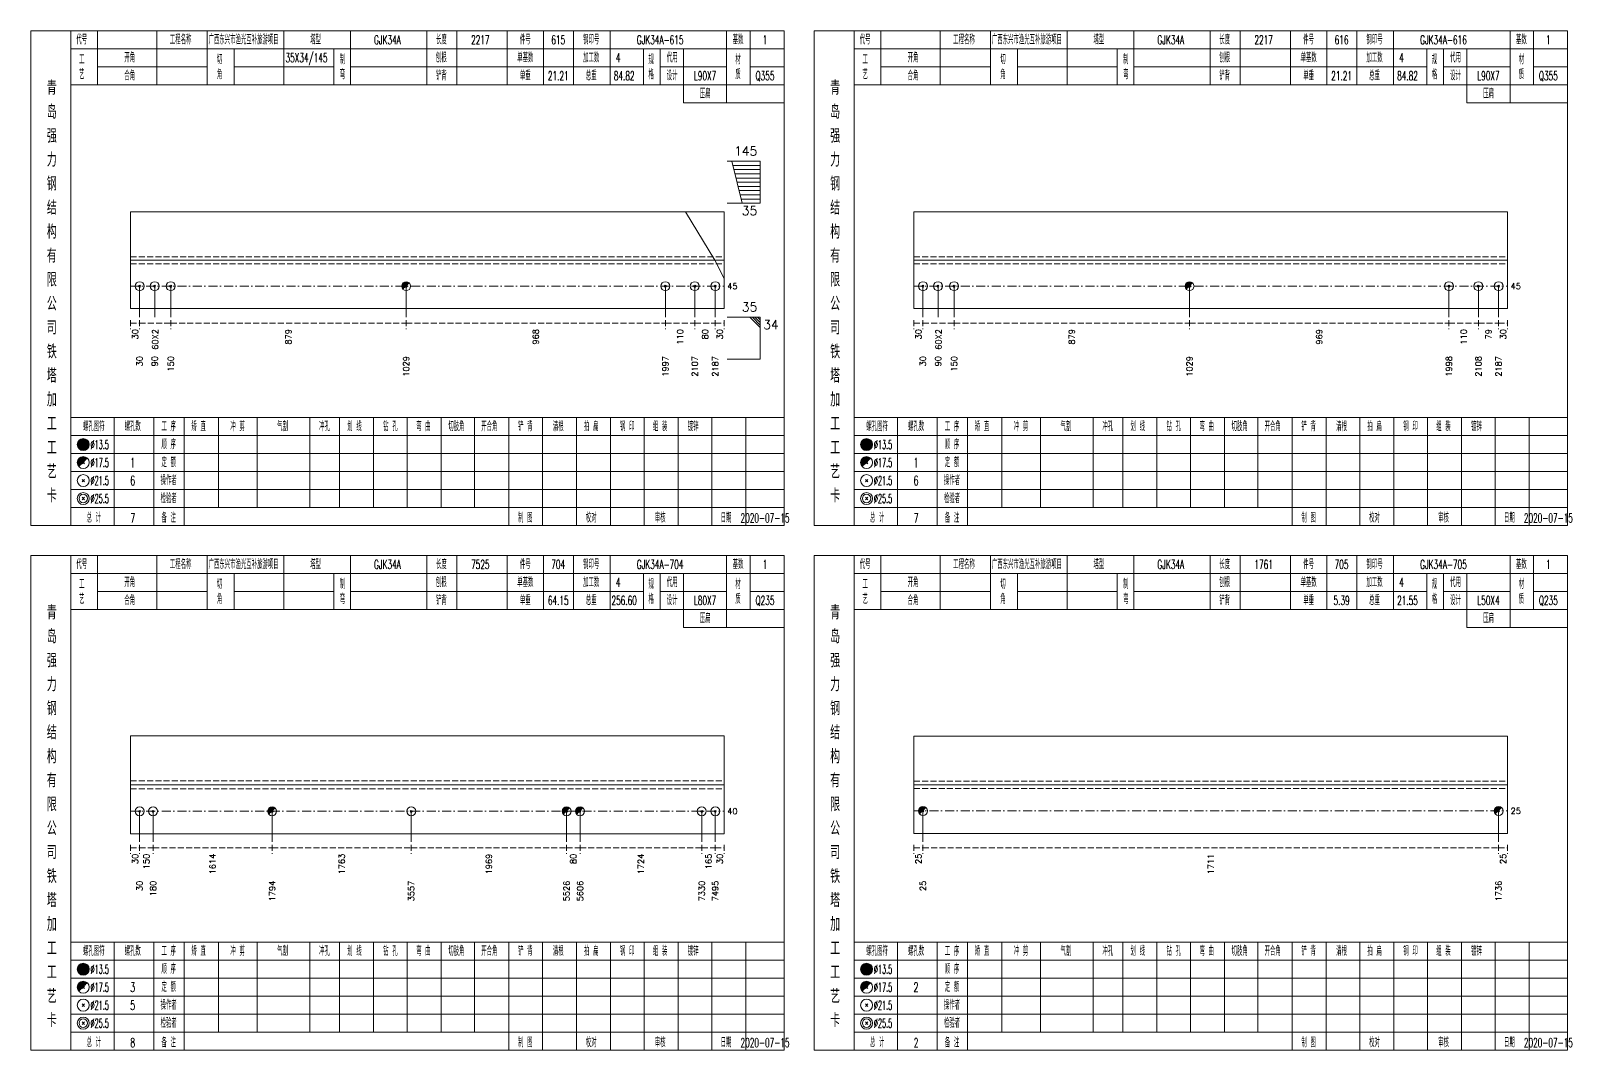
# Model space of a CAD drawing. Extents: x 0 to 2606, y -377 to 6479.
# Drawn here: x 1307 to 1821, y 3500 to 3840 of the extents above; entities that cross this region are included whole.
import ezdxf
from ezdxf.enums import TextEntityAlignment as Align

# ---------------------------------------------------------------- set-up
doc = ezdxf.new("R2010")
doc.units = 0
doc.header["$MEASUREMENT"] = 0
doc.linetypes.add('一点画线', pattern=[5.2, 3, -1, 0.2, -1])
doc.linetypes.add('虚线', pattern=[2.75, 2, -0.75])
doc.layers.get('0').update_dxf_attribs({"linetype": 'CONTINUOUS', "lineweight": 25})
doc.layers.add('1', color=7, linetype='CONTINUOUS', lineweight=25)
doc.layers.add('4', color=7, linetype='CONTINUOUS', lineweight=25)
doc.styles.get("Standard").update_dxf_attribs({"font": 'simplex.shx', "width": 0.7, "height": 3, "bigfont": 'gbhzfs.shx'})

msp = doc.modelspace()

# ---------------------------------------------------------------- linework, layer by layer
at = {"color": 7, "linetype": 'Continuous', "lineweight": 13}
for p, q in [((1550.4, 3796.5), (1539.4, 3796.5)), ((1544.4, 3782.5), (1540.9, 3796.5)), ((1550.4, 3782.5), (1550.4, 3796.5)), ((1550.4, 3795.1), (1541.25, 3795.1)), ((1550.4, 3793.7), (1541.6, 3793.7)), ((1550.4, 3792.3), (1541.95, 3792.3)), ((1550.4, 3790.9), (1542.3, 3790.9)), ((1550.4, 3789.5), (1542.65, 3789.5)), ((1550.4, 3788.1), (1543, 3788.1)), ((1550.4, 3786.7), (1543.35, 3786.7)), ((1550.4, 3782.5), (1539.4, 3782.5)), ((1550.4, 3785.3), (1543.7, 3785.3)), ((1550.4, 3783.9), (1544.05, 3783.9)), ((1535.27, 3763.5), (1525.44, 3779.67)), ((1538.4, 3757.39), (1535.27, 3763.5)), ((1343.3, 3754.83), (1343.3, 3744.5)), ((1348.34, 3754.83), (1348.34, 3744.5)), ((1353.7, 3754.83), (1353.7, 3744.5)), ((1432.25, 3754.83), (1432.25, 3744.5)), ((1518.74, 3754.83), (1518.74, 3744.5)), ((1528.57, 3754.83), (1528.57, 3744.5)), ((1535.4, 3754.83), (1535.4, 3744.5)), ((1604.7, 3754.83), (1604.7, 3744.5)), ((1609.74, 3754.83), (1609.74, 3744.5)), ((1615.1, 3754.83), (1615.1, 3744.5)), ((1693.65, 3754.83), (1693.65, 3744.5)), ((1780.23, 3754.83), (1780.23, 3744.5)), ((1790.06, 3754.83), (1790.06, 3744.5)), ((1796.8, 3754.83), (1796.8, 3744.5)), ((1550.4, 3744.5), (1539.4, 3744.5)), ((1546.9, 3744.5), (1550.4, 3741)), ((1547.78, 3744.5), (1550.4, 3741.88)), ((1548.65, 3744.5), (1550.4, 3742.75)), ((1549.53, 3744.5), (1550.4, 3743.62)), ((1550.4, 3744.5), (1550.4, 3730.5)), ((1550.4, 3730.5), (1539.4, 3730.5)), ((1343.3, 3579.69), (1343.3, 3569.5)), ((1347.8, 3579.69), (1347.8, 3569.5)), ((1387.53, 3579.69), (1387.53, 3569.5)), ((1433.94, 3579.69), (1433.94, 3569.5)), ((1485.78, 3579.69), (1485.78, 3569.5)), ((1490.28, 3579.69), (1490.28, 3569.5)), ((1530.9, 3579.69), (1530.9, 3569.5)), ((1535.4, 3579.69), (1535.4, 3569.5)), ((1604.7, 3579.8), (1604.7, 3569.5)), ((1796.8, 3579.8), (1796.8, 3569.5))]:
    msp.add_line(p, q, dxfattribs=at)
at = {"color": 7, "linetype": 'Continuous', "lineweight": 18}
for p, q in [((1340.3, 3779.67), (1340.3, 3747.33)), ((1340.3, 3779.67), (1538.4, 3779.67)), ((1538.4, 3779.67), (1538.4, 3747.33)), ((1601.7, 3779.67), (1601.7, 3747.33)), ((1601.7, 3779.67), (1799.8, 3779.67)), ((1799.8, 3779.67), (1799.8, 3747.33)), ((1340.3, 3763.5), (1538.4, 3763.5)), ((1601.7, 3763.5), (1799.8, 3763.5)), ((1340.3, 3604.81), (1340.3, 3572.19)), ((1340.3, 3604.81), (1538.4, 3604.81)), ((1538.4, 3604.81), (1538.4, 3572.19)), ((1601.7, 3604.7), (1601.7, 3572.3)), ((1601.7, 3604.7), (1799.8, 3604.7)), ((1799.8, 3604.7), (1799.8, 3572.3)), ((1340.3, 3588.5), (1538.4, 3588.5)), ((1601.7, 3588.5), (1799.8, 3588.5))]:
    msp.add_line(p, q, dxfattribs=at)
at = {"color": 1, "linetype": '虚线', "lineweight": 18}
for p, q in [((1340.3, 3764.67), (1538.4, 3764.67)), ((1340.3, 3762.33), (1538.4, 3762.33)), ((1601.7, 3764.67), (1799.8, 3764.67)), ((1601.7, 3762.33), (1799.8, 3762.33)), ((1340.3, 3589.81), (1538.4, 3589.81)), ((1340.3, 3587.19), (1538.4, 3587.19)), ((1601.7, 3589.7), (1799.8, 3589.7)), ((1601.7, 3587.3), (1799.8, 3587.3))]:
    msp.add_line(p, q, dxfattribs=at)
at = {"color": 3, "linetype": '一点画线', "lineweight": 13}
for p, q in [((1340.3, 3754.83), (1538.4, 3754.83)), ((1601.7, 3754.83), (1799.8, 3754.83)), ((1340.3, 3579.69), (1538.4, 3579.69)), ((1601.7, 3579.8), (1799.8, 3579.8))]:
    msp.add_line(p, q, dxfattribs=at)
at = {"color": 8, "linetype": '虚线', "lineweight": 9}
for p, q in [((1340.3, 3743.5), (1340.3, 3740.5)), ((1340.3, 3742.5), (1343.3, 3742.5)), ((1343.3, 3743.5), (1343.3, 3740.5)), ((1343.3, 3743.5), (1343.3, 3740.5)), ((1343.3, 3742.5), (1353.7, 3742.5)), ((1353.7, 3743.5), (1353.7, 3740.5)), ((1353.7, 3743.5), (1353.7, 3740.5)), ((1353.7, 3742.5), (1432.25, 3742.5)), ((1432.25, 3743.5), (1432.25, 3740.5)), ((1432.25, 3743.5), (1432.25, 3740.5)), ((1432.25, 3742.5), (1518.74, 3742.5)), ((1518.74, 3743.5), (1518.74, 3740.5)), ((1518.74, 3743.5), (1518.74, 3740.5)), ((1518.74, 3742.5), (1528.57, 3742.5)), ((1528.57, 3743.5), (1528.57, 3740.5)), ((1528.57, 3743.5), (1528.57, 3740.5)), ((1528.57, 3742.5), (1535.4, 3742.5)), ((1535.4, 3743.5), (1535.4, 3740.5)), ((1535.4, 3743.5), (1535.4, 3740.5)), ((1535.4, 3742.5), (1538.4, 3742.5)), ((1538.4, 3743.5), (1538.4, 3740.5)), ((1601.7, 3743.5), (1601.7, 3740.5)), ((1601.7, 3742.5), (1604.7, 3742.5)), ((1604.7, 3743.5), (1604.7, 3740.5)), ((1604.7, 3743.5), (1604.7, 3740.5)), ((1604.7, 3742.5), (1615.1, 3742.5)), ((1615.1, 3743.5), (1615.1, 3740.5)), ((1615.1, 3743.5), (1615.1, 3740.5)), ((1615.1, 3742.5), (1693.65, 3742.5)), ((1693.65, 3743.5), (1693.65, 3740.5)), ((1693.65, 3743.5), (1693.65, 3740.5)), ((1693.65, 3742.5), (1780.23, 3742.5)), ((1780.23, 3743.5), (1780.23, 3740.5)), ((1780.23, 3743.5), (1780.23, 3740.5)), ((1780.23, 3742.5), (1790.06, 3742.5)), ((1790.06, 3743.5), (1790.06, 3740.5)), ((1790.06, 3743.5), (1790.06, 3740.5)), ((1790.06, 3742.5), (1796.8, 3742.5)), ((1796.8, 3743.5), (1796.8, 3740.5)), ((1796.8, 3743.5), (1796.8, 3740.5)), ((1796.8, 3742.5), (1799.8, 3742.5)), ((1799.8, 3743.5), (1799.8, 3740.5)), ((1340.3, 3568.5), (1340.3, 3565.5)), ((1340.3, 3567.5), (1343.3, 3567.5)), ((1343.3, 3568.5), (1343.3, 3565.5)), ((1343.3, 3568.5), (1343.3, 3565.5)), ((1343.3, 3567.5), (1347.8, 3567.5)), ((1347.8, 3568.5), (1347.8, 3565.5)), ((1347.8, 3568.5), (1347.8, 3565.5)), ((1347.8, 3567.5), (1387.53, 3567.5)), ((1387.53, 3568.5), (1387.53, 3565.5)), ((1387.53, 3568.5), (1387.53, 3565.5)), ((1387.53, 3567.5), (1433.94, 3567.5)), ((1433.94, 3568.5), (1433.94, 3565.5)), ((1433.94, 3568.5), (1433.94, 3565.5)), ((1433.94, 3567.5), (1485.78, 3567.5)), ((1485.78, 3568.5), (1485.78, 3565.5)), ((1485.78, 3568.5), (1485.78, 3565.5)), ((1485.78, 3567.5), (1490.28, 3567.5)), ((1490.28, 3568.5), (1490.28, 3565.5)), ((1490.28, 3568.5), (1490.28, 3565.5)), ((1490.28, 3567.5), (1530.9, 3567.5)), ((1530.9, 3568.5), (1530.9, 3565.5)), ((1530.9, 3568.5), (1530.9, 3565.5)), ((1530.9, 3567.5), (1535.4, 3567.5)), ((1535.4, 3568.5), (1535.4, 3565.5)), ((1535.4, 3568.5), (1535.4, 3565.5)), ((1535.4, 3567.5), (1538.4, 3567.5)), ((1538.4, 3568.5), (1538.4, 3565.5)), ((1601.7, 3568.5), (1601.7, 3565.5)), ((1601.7, 3567.5), (1604.7, 3567.5)), ((1604.7, 3568.5), (1604.7, 3565.5)), ((1604.7, 3568.5), (1604.7, 3565.5)), ((1604.7, 3567.5), (1796.8, 3567.5)), ((1796.8, 3568.5), (1796.8, 3565.5)), ((1796.8, 3568.5), (1796.8, 3565.5)), ((1796.8, 3567.5), (1799.8, 3567.5)), ((1799.8, 3568.5), (1799.8, 3565.5))]:
    msp.add_line(p, q, dxfattribs=at)
at = {"layer": '1', "color": 7, "linetype": 'Continuous', "lineweight": 13}
for p, q in [((1343, 3754.53), (1343.6, 3755.13)), ((1343.6, 3754.53), (1343, 3755.13)), ((1348.04, 3754.53), (1348.64, 3755.13)), ((1348.64, 3754.53), (1348.04, 3755.13)), ((1353.4, 3754.53), (1354, 3755.13)), ((1354, 3754.53), (1353.4, 3755.13)), ((1518.44, 3754.53), (1519.04, 3755.13)), ((1519.04, 3754.53), (1518.44, 3755.13)), ((1528.27, 3754.53), (1528.87, 3755.13)), ((1528.87, 3754.53), (1528.27, 3755.13)), ((1535.1, 3754.53), (1535.7, 3755.13)), ((1535.7, 3754.53), (1535.1, 3755.13)), ((1604.4, 3754.53), (1605, 3755.13)), ((1605, 3754.53), (1604.4, 3755.13)), ((1609.44, 3754.53), (1610.04, 3755.13)), ((1610.04, 3754.53), (1609.44, 3755.13)), ((1614.8, 3754.53), (1615.4, 3755.13)), ((1615.4, 3754.53), (1614.8, 3755.13)), ((1779.93, 3754.53), (1780.53, 3755.13)), ((1780.53, 3754.53), (1779.93, 3755.13)), ((1789.76, 3754.53), (1790.36, 3755.13)), ((1790.36, 3754.53), (1789.76, 3755.13)), ((1796.5, 3754.53), (1797.1, 3755.13)), ((1797.1, 3754.53), (1796.5, 3755.13)), ((1343, 3579.39), (1343.6, 3579.99)), ((1343.6, 3579.39), (1343, 3579.99)), ((1347.5, 3579.39), (1348.1, 3579.99)), ((1348.1, 3579.39), (1347.5, 3579.99)), ((1433.64, 3579.39), (1434.24, 3579.99)), ((1434.24, 3579.39), (1433.64, 3579.99)), ((1530.6, 3579.39), (1531.2, 3579.99)), ((1531.2, 3579.39), (1530.6, 3579.99)), ((1535.1, 3579.39), (1535.7, 3579.99)), ((1535.7, 3579.39), (1535.1, 3579.99))]:
    msp.add_line(p, q, dxfattribs=at)
at = {"layer": '1', "color": 7, "linetype": 'Continuous', "lineweight": 0}
for p, q in [((1431.95, 3754.53), (1432.55, 3755.13)), ((1431.95, 3755.13), (1432.55, 3754.53)), ((1693.35, 3754.53), (1693.95, 3755.13)), ((1693.35, 3755.13), (1693.95, 3754.53)), ((1387.23, 3579.39), (1387.83, 3579.99)), ((1387.23, 3579.99), (1387.83, 3579.39)), ((1485.48, 3579.39), (1486.08, 3579.99)), ((1485.48, 3579.99), (1486.08, 3579.39)), ((1489.98, 3579.39), (1490.58, 3579.99)), ((1489.98, 3579.99), (1490.58, 3579.39)), ((1604.4, 3579.5), (1605, 3580.1)), ((1604.4, 3580.1), (1605, 3579.5)), ((1796.5, 3579.5), (1797.1, 3580.1)), ((1796.5, 3580.1), (1797.1, 3579.5))]:
    msp.add_line(p, q, dxfattribs=at)
at = {"layer": '1', "color": 7, "linetype": 'Continuous', "lineweight": 18}
for p, q in [((1340.3, 3747.33), (1538.4, 3747.33)), ((1601.7, 3747.33), (1799.8, 3747.33)), ((1340.3, 3572.19), (1538.4, 3572.19)), ((1601.7, 3572.3), (1799.8, 3572.3))]:
    msp.add_line(p, q, dxfattribs=at)
at = {"layer": '1', "color": 7, "linetype": 'Continuous', "lineweight": 13}
for centre in [(1343.3, 3754.83), (1348.34, 3754.83), (1353.7, 3754.83), (1432.25, 3754.83), (1518.74, 3754.83), (1528.57, 3754.83), (1535.4, 3754.83), (1604.7, 3754.83), (1609.74, 3754.83), (1615.1, 3754.83), (1693.65, 3754.83), (1780.23, 3754.83), (1790.06, 3754.83), (1796.8, 3754.83), (1343.3, 3579.69), (1347.8, 3579.69), (1387.53, 3579.69), (1433.94, 3579.69), (1485.78, 3579.69), (1490.28, 3579.69), (1530.9, 3579.69), (1535.4, 3579.69), (1604.7, 3579.8), (1796.8, 3579.8)]:
    msp.add_circle(centre, 1.5, dxfattribs=at)
for centre, radius in [((1432.25, 3754.83), 1.35), ((1432.25, 3754.83), 1.2), ((1432.25, 3754.83), 1.05), ((1432.25, 3754.83), 0.9), ((1432.25, 3754.83), 0.75), ((1432.25, 3754.83), 0.6), ((1432.25, 3754.83), 0.45), ((1432.25, 3754.83), 0.3), ((1432.25, 3754.83), 0.15), ((1693.65, 3754.83), 1.35), ((1693.65, 3754.83), 1.2), ((1693.65, 3754.83), 1.05), ((1693.65, 3754.83), 0.9), ((1693.65, 3754.83), 0.75), ((1693.65, 3754.83), 0.6), ((1693.65, 3754.83), 0.45), ((1693.65, 3754.83), 0.3), ((1693.65, 3754.83), 0.15), ((1387.53, 3579.69), 1.35), ((1387.53, 3579.69), 1.2), ((1387.53, 3579.69), 1.05), ((1387.53, 3579.69), 0.9), ((1387.53, 3579.69), 0.75), ((1387.53, 3579.69), 0.6), ((1387.53, 3579.69), 0.45), ((1387.53, 3579.69), 0.3), ((1485.78, 3579.69), 1.35), ((1485.78, 3579.69), 1.2), ((1485.78, 3579.69), 1.05), ((1485.78, 3579.69), 0.9), ((1485.78, 3579.69), 0.75), ((1485.78, 3579.69), 0.6), ((1485.78, 3579.69), 0.45), ((1485.78, 3579.69), 0.3), ((1490.28, 3579.69), 1.35), ((1490.28, 3579.69), 1.2), ((1490.28, 3579.69), 1.05), ((1490.28, 3579.69), 0.9), ((1490.28, 3579.69), 0.75), ((1490.28, 3579.69), 0.6), ((1490.28, 3579.69), 0.45), ((1490.28, 3579.69), 0.3), ((1604.7, 3579.8), 1.35), ((1604.7, 3579.8), 1.2), ((1604.7, 3579.8), 1.05), ((1604.7, 3579.8), 0.9), ((1604.7, 3579.8), 0.75), ((1604.7, 3579.8), 0.6), ((1604.7, 3579.8), 0.45), ((1604.7, 3579.8), 0.3), ((1604.7, 3579.8), 0.15), ((1796.8, 3579.8), 1.35), ((1796.8, 3579.8), 1.2), ((1796.8, 3579.8), 1.05), ((1796.8, 3579.8), 0.9), ((1796.8, 3579.8), 0.75), ((1796.8, 3579.8), 0.6), ((1796.8, 3579.8), 0.45), ((1796.8, 3579.8), 0.3), ((1796.8, 3579.8), 0.15), ((1387.53, 3579.69), 0.15), ((1485.78, 3579.69), 0.15), ((1490.28, 3579.69), 0.15)]:
    msp.add_arc(centre, radius, 45, 225, dxfattribs=at)
at = {"layer": '4', "color": 1, "linetype": 'Continuous', "lineweight": 18}
for p, q in [((1320.3, 3675), (1320.3, 3840)), ((1329.2, 3822), (1329.2, 3840)), ((1349, 3822), (1349, 3840)), ((1365.8, 3822), (1365.8, 3840)), ((1391.4, 3822), (1391.4, 3840)), ((1413.7, 3822), (1413.7, 3840)), ((1439.2, 3822), (1439.2, 3840)), ((1449.2, 3822), (1449.2, 3840)), ((1465.9, 3822), (1465.9, 3840)), ((1478.1, 3822), (1478.1, 3840)), ((1488.1, 3822), (1488.1, 3840)), ((1500.3, 3822), (1500.3, 3840)), ((1539.2, 3816), (1539.2, 3840)), ((1547, 3822), (1547, 3840)), ((1581.7, 3675), (1581.7, 3840)), ((1590.6, 3822), (1590.6, 3840)), ((1610.4, 3822), (1610.4, 3840)), ((1627.2, 3822), (1627.2, 3840)), ((1652.8, 3822), (1652.8, 3840)), ((1675.1, 3822), (1675.1, 3840)), ((1700.6, 3822), (1700.6, 3840)), ((1710.6, 3822), (1710.6, 3840)), ((1727.3, 3822), (1727.3, 3840)), ((1739.5, 3822), (1739.5, 3840)), ((1749.5, 3822), (1749.5, 3840)), ((1761.7, 3822), (1761.7, 3840)), ((1800.6, 3816), (1800.6, 3840)), ((1808.4, 3822), (1808.4, 3840)), ((1320.3, 3834), (1558.4, 3834)), ((1374.8, 3822), (1374.8, 3834)), ((1408.1, 3822), (1408.1, 3834)), ((1511.4, 3822), (1511.4, 3834)), ((1517, 3822), (1517, 3834)), ((1524.8, 3816), (1524.8, 3834)), ((1581.7, 3834), (1819.8, 3834)), ((1636.2, 3822), (1636.2, 3834)), ((1669.5, 3822), (1669.5, 3834)), ((1772.8, 3822), (1772.8, 3834)), ((1778.4, 3822), (1778.4, 3834)), ((1786.2, 3816), (1786.2, 3834)), ((1329.2, 3828), (1365.8, 3828)), ((1374.8, 3828), (1408.1, 3828)), ((1413.7, 3828), (1511.4, 3828)), ((1517, 3828), (1539.2, 3828)), ((1547, 3828), (1558.4, 3828)), ((1590.6, 3828), (1627.2, 3828)), ((1636.2, 3828), (1669.5, 3828)), ((1675.1, 3828), (1772.8, 3828)), ((1778.4, 3828), (1800.6, 3828)), ((1808.4, 3828), (1819.8, 3828)), ((1320.3, 3822), (1558.4, 3822)), ((1581.7, 3822), (1819.8, 3822)), ((1524.8, 3816), (1558.4, 3816)), ((1786.2, 3816), (1819.8, 3816)), ((1320.3, 3711), (1558.4, 3711)), ((1334.8, 3675), (1334.8, 3711)), ((1348.1, 3675), (1348.1, 3711)), ((1358.2, 3675), (1358.2, 3711)), ((1369.6, 3681), (1369.6, 3711)), ((1382.5, 3681), (1382.5, 3711)), ((1400.1, 3681), (1400.1, 3711)), ((1410, 3681), (1410, 3711)), ((1421.3, 3681), (1421.3, 3711)), ((1432.6, 3681), (1432.6, 3711)), ((1443.9, 3681), (1443.9, 3711)), ((1455.1, 3681), (1455.1, 3711)), ((1466.5, 3681), (1466.5, 3711)), ((1477.8, 3681), (1477.8, 3711)), ((1489.1, 3681), (1489.1, 3711)), ((1500.4, 3681), (1500.4, 3711)), ((1511.7, 3681), (1511.7, 3711)), ((1523, 3681), (1523, 3711)), ((1534.3, 3681), (1534.3, 3711)), ((1545.6, 3681), (1545.6, 3711)), ((1581.7, 3711), (1819.8, 3711)), ((1596.2, 3675), (1596.2, 3711)), ((1609.5, 3675), (1609.5, 3711)), ((1619.6, 3675), (1619.6, 3711)), ((1631, 3681), (1631, 3711)), ((1643.9, 3681), (1643.9, 3711)), ((1661.5, 3681), (1661.5, 3711)), ((1671.4, 3681), (1671.4, 3711)), ((1682.7, 3681), (1682.7, 3711)), ((1694, 3681), (1694, 3711)), ((1705.3, 3681), (1705.3, 3711)), ((1716.5, 3681), (1716.5, 3711)), ((1727.9, 3681), (1727.9, 3711)), ((1739.2, 3681), (1739.2, 3711)), ((1750.5, 3681), (1750.5, 3711)), ((1761.8, 3681), (1761.8, 3711)), ((1773.1, 3681), (1773.1, 3711)), ((1784.4, 3681), (1784.4, 3711)), ((1795.7, 3681), (1795.7, 3711)), ((1807, 3681), (1807, 3711)), ((1320.3, 3705), (1558.4, 3705)), ((1581.7, 3705), (1819.8, 3705)), ((1320.3, 3699), (1558.4, 3699)), ((1581.7, 3699), (1819.8, 3699)), ((1320.3, 3693), (1558.4, 3693)), ((1581.7, 3693), (1819.8, 3693)), ((1320.3, 3687), (1558.4, 3687)), ((1581.7, 3687), (1819.8, 3687)), ((1320.3, 3681), (1558.4, 3681)), ((1466.5, 3675), (1466.5, 3681)), ((1477.8, 3675), (1477.8, 3681)), ((1489.1, 3675), (1489.1, 3681)), ((1500.4, 3675), (1500.4, 3681)), ((1511.7, 3675), (1511.7, 3681)), ((1523, 3675), (1523, 3681)), ((1534.3, 3675), (1534.3, 3681)), ((1545.6, 3675), (1545.6, 3681)), ((1581.7, 3681), (1819.8, 3681)), ((1727.9, 3675), (1727.9, 3681)), ((1739.2, 3675), (1739.2, 3681)), ((1750.5, 3675), (1750.5, 3681)), ((1761.8, 3675), (1761.8, 3681)), ((1773.1, 3675), (1773.1, 3681)), ((1784.4, 3675), (1784.4, 3681)), ((1795.7, 3675), (1795.7, 3681)), ((1807, 3675), (1807, 3681)), ((1320.3, 3500), (1320.3, 3665)), ((1329.2, 3647), (1329.2, 3665)), ((1349, 3647), (1349, 3665)), ((1365.8, 3647), (1365.8, 3665)), ((1391.4, 3647), (1391.4, 3665)), ((1413.7, 3647), (1413.7, 3665)), ((1439.2, 3647), (1439.2, 3665)), ((1449.2, 3647), (1449.2, 3665)), ((1465.9, 3647), (1465.9, 3665)), ((1478.1, 3647), (1478.1, 3665)), ((1488.1, 3647), (1488.1, 3665)), ((1500.3, 3647), (1500.3, 3665)), ((1539.2, 3641), (1539.2, 3665)), ((1547, 3647), (1547, 3665)), ((1581.7, 3500), (1581.7, 3665)), ((1590.6, 3647), (1590.6, 3665)), ((1610.4, 3647), (1610.4, 3665)), ((1627.2, 3647), (1627.2, 3665)), ((1652.8, 3647), (1652.8, 3665)), ((1675.1, 3647), (1675.1, 3665)), ((1700.6, 3647), (1700.6, 3665)), ((1710.6, 3647), (1710.6, 3665)), ((1727.3, 3647), (1727.3, 3665)), ((1739.5, 3647), (1739.5, 3665)), ((1749.5, 3647), (1749.5, 3665)), ((1761.7, 3647), (1761.7, 3665)), ((1800.6, 3641), (1800.6, 3665)), ((1808.4, 3647), (1808.4, 3665)), ((1320.3, 3659), (1558.4, 3659)), ((1374.8, 3647), (1374.8, 3659)), ((1408.1, 3647), (1408.1, 3659)), ((1511.4, 3647), (1511.4, 3659)), ((1517, 3647), (1517, 3659)), ((1524.8, 3641), (1524.8, 3659)), ((1581.7, 3659), (1819.8, 3659)), ((1636.2, 3647), (1636.2, 3659)), ((1669.5, 3647), (1669.5, 3659)), ((1772.8, 3647), (1772.8, 3659)), ((1778.4, 3647), (1778.4, 3659)), ((1786.2, 3641), (1786.2, 3659)), ((1329.2, 3653), (1365.8, 3653)), ((1374.8, 3653), (1408.1, 3653)), ((1413.7, 3653), (1511.4, 3653)), ((1517, 3653), (1539.2, 3653)), ((1547, 3653), (1558.4, 3653)), ((1590.6, 3653), (1627.2, 3653)), ((1636.2, 3653), (1669.5, 3653)), ((1675.1, 3653), (1772.8, 3653)), ((1778.4, 3653), (1800.6, 3653)), ((1808.4, 3653), (1819.8, 3653)), ((1320.3, 3647), (1558.4, 3647)), ((1581.7, 3647), (1819.8, 3647)), ((1524.8, 3641), (1558.4, 3641)), ((1786.2, 3641), (1819.8, 3641)), ((1320.3, 3536), (1558.4, 3536)), ((1334.8, 3500), (1334.8, 3536)), ((1348.1, 3500), (1348.1, 3536)), ((1358.2, 3500), (1358.2, 3536)), ((1369.6, 3506), (1369.6, 3536)), ((1382.5, 3506), (1382.5, 3536)), ((1400.1, 3506), (1400.1, 3536)), ((1410, 3506), (1410, 3536)), ((1421.3, 3506), (1421.3, 3536)), ((1432.6, 3506), (1432.6, 3536)), ((1443.9, 3506), (1443.9, 3536)), ((1455.1, 3506), (1455.1, 3536)), ((1466.5, 3506), (1466.5, 3536)), ((1477.8, 3506), (1477.8, 3536)), ((1489.1, 3506), (1489.1, 3536)), ((1500.4, 3506), (1500.4, 3536)), ((1511.7, 3506), (1511.7, 3536)), ((1523, 3506), (1523, 3536)), ((1534.3, 3506), (1534.3, 3536)), ((1545.6, 3506), (1545.6, 3536)), ((1581.7, 3536), (1819.8, 3536)), ((1596.2, 3500), (1596.2, 3536)), ((1609.5, 3500), (1609.5, 3536)), ((1619.6, 3500), (1619.6, 3536)), ((1631, 3506), (1631, 3536)), ((1643.9, 3506), (1643.9, 3536)), ((1661.5, 3506), (1661.5, 3536)), ((1671.4, 3506), (1671.4, 3536)), ((1682.7, 3506), (1682.7, 3536)), ((1694, 3506), (1694, 3536)), ((1705.3, 3506), (1705.3, 3536)), ((1716.5, 3506), (1716.5, 3536)), ((1727.9, 3506), (1727.9, 3536)), ((1739.2, 3506), (1739.2, 3536)), ((1750.5, 3506), (1750.5, 3536)), ((1761.8, 3506), (1761.8, 3536)), ((1773.1, 3506), (1773.1, 3536)), ((1784.4, 3506), (1784.4, 3536)), ((1795.7, 3506), (1795.7, 3536)), ((1807, 3506), (1807, 3536)), ((1320.3, 3530), (1558.4, 3530)), ((1581.7, 3530), (1819.8, 3530)), ((1320.3, 3524), (1558.4, 3524)), ((1581.7, 3524), (1819.8, 3524)), ((1320.3, 3518), (1558.4, 3518)), ((1581.7, 3518), (1819.8, 3518)), ((1320.3, 3512), (1558.4, 3512)), ((1581.7, 3512), (1819.8, 3512)), ((1320.3, 3506), (1558.4, 3506)), ((1466.5, 3500), (1466.5, 3506)), ((1477.8, 3500), (1477.8, 3506)), ((1489.1, 3500), (1489.1, 3506)), ((1500.4, 3500), (1500.4, 3506)), ((1511.7, 3500), (1511.7, 3506)), ((1523, 3500), (1523, 3506)), ((1534.3, 3500), (1534.3, 3506)), ((1545.6, 3500), (1545.6, 3506)), ((1581.7, 3506), (1819.8, 3506)), ((1727.9, 3500), (1727.9, 3506)), ((1739.2, 3500), (1739.2, 3506)), ((1750.5, 3500), (1750.5, 3506)), ((1761.8, 3500), (1761.8, 3506)), ((1773.1, 3500), (1773.1, 3506)), ((1784.4, 3500), (1784.4, 3506)), ((1795.7, 3500), (1795.7, 3506)), ((1807, 3500), (1807, 3506))]:
    msp.add_line(p, q, dxfattribs=at)
at = {"layer": '4', "color": 7, "linetype": 'Continuous', "lineweight": 13}
for p, q in [((1324.3, 3701.8), (1324.7, 3702.2)), ((1324.7, 3701.8), (1324.3, 3702.2)), ((1585.7, 3701.8), (1586.1, 3702.2)), ((1586.1, 3701.8), (1585.7, 3702.2)), ((1324.1, 3689.6), (1324.9, 3690.4)), ((1324.9, 3689.6), (1324.1, 3690.4)), ((1585.5, 3689.6), (1586.3, 3690.4)), ((1586.3, 3689.6), (1585.5, 3690.4)), ((1324.1, 3683.6), (1324.9, 3684.4)), ((1324.9, 3683.6), (1324.1, 3684.4)), ((1585.5, 3683.6), (1586.3, 3684.4)), ((1586.3, 3683.6), (1585.5, 3684.4)), ((1324.3, 3526.8), (1324.7, 3527.2)), ((1324.7, 3526.8), (1324.3, 3527.2)), ((1585.7, 3526.8), (1586.1, 3527.2)), ((1586.1, 3526.8), (1585.7, 3527.2)), ((1324.1, 3514.6), (1324.9, 3515.4)), ((1324.9, 3514.6), (1324.1, 3515.4)), ((1585.5, 3514.6), (1586.3, 3515.4)), ((1586.3, 3514.6), (1585.5, 3515.4)), ((1324.1, 3508.6), (1324.9, 3509.4)), ((1324.9, 3508.6), (1324.1, 3509.4)), ((1585.5, 3508.6), (1586.3, 3509.4)), ((1586.3, 3508.6), (1585.5, 3509.4))]:
    msp.add_line(p, q, dxfattribs=at)
at = {"layer": '4', "color": 7, "linetype": 'Continuous', "lineweight": 0}
for p, q in [((1324.1, 3695.6), (1324.9, 3696.4)), ((1324.1, 3696.4), (1324.9, 3695.6)), ((1585.5, 3695.6), (1586.3, 3696.4)), ((1585.5, 3696.4), (1586.3, 3695.6)), ((1324.1, 3520.6), (1324.9, 3521.4)), ((1324.1, 3521.4), (1324.9, 3520.6)), ((1585.5, 3520.6), (1586.3, 3521.4)), ((1585.5, 3521.4), (1586.3, 3520.6))]:
    msp.add_line(p, q, dxfattribs=at)
at = {"layer": '4', "color": 1, "linetype": 'Continuous', "lineweight": 18}
for points in [[(1307, 3840), (1307, 3675), (1558.4, 3675), (1558.4, 3840)], [(1568.4, 3840), (1568.4, 3675), (1819.8, 3675), (1819.8, 3840)], [(1307, 3665), (1307, 3500), (1558.4, 3500), (1558.4, 3665)], [(1568.4, 3665), (1568.4, 3500), (1819.8, 3500), (1819.8, 3665)]]:
    msp.add_lwpolyline(points, close=True, dxfattribs=at)
at = {"layer": '4', "color": 7, "linetype": 'Continuous', "lineweight": 13}
for centre, radius in [((1324.5, 3702), 2), ((1324.5, 3702), 1.8), ((1324.5, 3702), 1.6), ((1324.5, 3702), 1.4), ((1585.9, 3702), 2), ((1585.9, 3702), 1.8), ((1585.9, 3702), 1.6), ((1585.9, 3702), 1.4), ((1324.5, 3702), 1.2), ((1324.5, 3702), 1), ((1324.5, 3702), 0.8), ((1324.5, 3702), 0.6), ((1324.5, 3702), 0.4), ((1324.5, 3702), 0.2), ((1585.9, 3702), 1.2), ((1585.9, 3702), 1), ((1585.9, 3702), 0.8), ((1585.9, 3702), 0.6), ((1585.9, 3702), 0.4), ((1585.9, 3702), 0.2), ((1324.5, 3696), 2), ((1585.9, 3696), 2), ((1324.5, 3690), 2), ((1585.9, 3690), 2), ((1324.5, 3684), 2), ((1324.5, 3684), 1.4), ((1585.9, 3684), 2), ((1585.9, 3684), 1.4), ((1324.5, 3527), 2), ((1324.5, 3527), 1.8), ((1324.5, 3527), 1.6), ((1585.9, 3527), 2), ((1585.9, 3527), 1.8), ((1585.9, 3527), 1.6), ((1324.5, 3527), 1.4), ((1324.5, 3527), 1.2), ((1324.5, 3527), 1), ((1324.5, 3527), 0.8), ((1324.5, 3527), 0.6), ((1324.5, 3527), 0.4), ((1324.5, 3527), 0.2), ((1585.9, 3527), 1.4), ((1585.9, 3527), 1.2), ((1585.9, 3527), 1), ((1585.9, 3527), 0.8), ((1585.9, 3527), 0.6), ((1585.9, 3527), 0.4), ((1585.9, 3527), 0.2), ((1324.5, 3521), 2), ((1585.9, 3521), 2), ((1324.5, 3515), 2), ((1585.9, 3515), 2), ((1324.5, 3509), 2), ((1324.5, 3509), 1.4), ((1585.9, 3509), 2), ((1585.9, 3509), 1.4)]:
    msp.add_circle(centre, radius, dxfattribs=at)
for centre, radius in [((1324.5, 3696), 1.8), ((1324.5, 3696), 1.6), ((1324.5, 3696), 1.4), ((1324.5, 3696), 1.2), ((1324.5, 3696), 1), ((1324.5, 3696), 0.8), ((1324.5, 3696), 0.6), ((1324.5, 3696), 0.4), ((1324.5, 3696), 0.2), ((1585.9, 3696), 1.8), ((1585.9, 3696), 1.6), ((1585.9, 3696), 1.4), ((1585.9, 3696), 1.2), ((1585.9, 3696), 1), ((1585.9, 3696), 0.8), ((1585.9, 3696), 0.6), ((1585.9, 3696), 0.4), ((1585.9, 3696), 0.2), ((1324.5, 3521), 1.8), ((1324.5, 3521), 1.6), ((1324.5, 3521), 1.4), ((1324.5, 3521), 1.2), ((1324.5, 3521), 1), ((1324.5, 3521), 0.8), ((1324.5, 3521), 0.6), ((1324.5, 3521), 0.4), ((1324.5, 3521), 0.2), ((1585.9, 3521), 1.8), ((1585.9, 3521), 1.6), ((1585.9, 3521), 1.4), ((1585.9, 3521), 1.2), ((1585.9, 3521), 1), ((1585.9, 3521), 0.8), ((1585.9, 3521), 0.6), ((1585.9, 3521), 0.4), ((1585.9, 3521), 0.2)]:
    msp.add_arc(centre, radius, 45, 225, dxfattribs=at)

# ---------------------------------------------------------------- texts
at = {"color": 7, "linetype": 'Continuous', "lineweight": 13}
for s, p in [('145', (1549.4, 3797.5)), ('35', (1549.4, 3745.5))]:
    msp.add_text(s, height=3, dxfattribs=at).set_placement(p, align=Align.BOTTOM_RIGHT)
msp.add_text('35', height=3, dxfattribs=at).set_placement((1549.4, 3781.5), align=Align.TOP_RIGHT)
for s, p in [('45', (1539.4, 3754.83)), ('45', (1800.8, 3754.83)), ('40', (1539.4, 3579.69)), ('25', (1800.8, 3579.8))]:
    msp.add_text(s, height=2, dxfattribs=at).set_placement(p, align=Align.MIDDLE_LEFT)
at = {"color": 8, "linetype": 'Continuous', "lineweight": 9}
for s, p in [('30', (1341.8, 3740.5)), ('60X2', (1348.5, 3740.5)), ('879', (1392.97, 3740.5)), ('968', (1475.49, 3740.5)), ('110', (1523.66, 3740.5)), ('80', (1531.99, 3740.5)), ('30', (1536.9, 3740.5)), ('30', (1603.2, 3740.5)), ('60X2', (1609.9, 3740.5)), ('879', (1654.37, 3740.5)), ('969', (1736.94, 3740.5)), ('110', (1785.15, 3740.5)), ('79', (1793.43, 3740.5)), ('30', (1798.3, 3740.5)), ('30', (1341.8, 3565.5)), ('150', (1345.55, 3565.5)), ('1614', (1367.66, 3565.5)), ('1763', (1410.73, 3565.5)), ('1969', (1459.86, 3565.5)), ('80', (1488.03, 3565.5)), ('1724', (1510.59, 3565.5)), ('165', (1533.15, 3565.5)), ('30', (1536.9, 3565.5)), ('25', (1603.2, 3565.5)), ('1711', (1700.75, 3565.5)), ('25', (1798.3, 3565.5))]:
    msp.add_text(s, height=2, rotation=90, dxfattribs=at).set_placement(p, align=Align.MIDDLE_RIGHT)
at = {"color": 7, "linetype": 'Continuous', "lineweight": 13}
msp.add_text('34', height=3, dxfattribs=at).set_placement((1551.4, 3743.5), align=Align.TOP_LEFT)
at = {"layer": '1', "color": 7, "linetype": 'Continuous', "lineweight": 13}
for s, p in [('30', (1343.3, 3731.5)), ('90', (1348.34, 3731.5)), ('150', (1353.7, 3731.5)), ('1029', (1432.25, 3731.5)), ('1997', (1518.74, 3731.5)), ('2107', (1528.57, 3731.5)), ('2187', (1535.4, 3731.5)), ('30', (1604.7, 3731.5)), ('90', (1609.74, 3731.5)), ('150', (1615.1, 3731.5)), ('1029', (1693.65, 3731.5)), ('1998', (1780.23, 3731.5)), ('2108', (1790.06, 3731.5)), ('2187', (1796.8, 3731.5)), ('30', (1343.3, 3556.5)), ('180', (1347.8, 3556.5)), ('1794', (1387.53, 3556.5)), ('3557', (1433.94, 3556.5)), ('5526', (1485.78, 3556.5)), ('5606', (1490.28, 3556.5)), ('7330', (1530.9, 3556.5)), ('7495', (1535.4, 3556.5)), ('25', (1604.7, 3556.5)), ('1736', (1796.8, 3556.5))]:
    msp.add_text(s, height=2, rotation=90, dxfattribs=at).set_placement(p, align=Align.MIDDLE_RIGHT)
at = {"layer": '4', "color": 1, "linetype": 'Continuous', "lineweight": 13}
for s, height, width, p in [('代号', 3, 0.6, (1324, 3837)), ('工程名称', 3, 0.6, (1357, 3837)), ('广西东兴市渔光互补旅游项目', 3, 0.6, (1378, 3837)), ('塔型', 3, 0.6, (1402, 3837)), ('GJK34A', 3, 0.6, (1426, 3837)), ('长度', 3, 0.6, (1444, 3837)), ('2217', 3, 0.6, (1457, 3837)), ('件号', 3, 0.6, (1472, 3837)), ('615', 3, 0.6, (1483, 3837)), ('钢印号', 3, 0.6, (1494, 3837)), ('GJK34A-615', 3, 0.6, (1517, 3837)), ('基数', 3, 0.6, (1543, 3837)), ('1', 3, 0.6, (1552, 3837)), ('代号', 3, 0.6, (1585.4, 3837)), ('工程名称', 3, 0.6, (1618.4, 3837)), ('广西东兴市渔光互补旅游项目', 3, 0.6, (1639.4, 3837)), ('塔型', 3, 0.6, (1663.4, 3837)), ('GJK34A', 3, 0.6, (1687.4, 3837)), ('长度', 3, 0.6, (1705.4, 3837)), ('2217', 3, 0.6, (1718.4, 3837)), ('件号', 3, 0.6, (1733.4, 3837)), ('616', 3, 0.6, (1744.4, 3837)), ('钢印号', 3, 0.6, (1755.4, 3837)), ('GJK34A-616', 3, 0.6, (1778.4, 3837)), ('基数', 3, 0.6, (1804.4, 3837)), ('1', 3, 0.6, (1813.4, 3837)), ('开角', 3, 0.6, (1340, 3831)), ('切', 3, 0.6, (1370, 3830.4)), ('35X34/145', 3, 0.6, (1399, 3831)), ('制', 3, 0.6, (1411, 3830.4)), ('刨根', 3, 0.6, (1444, 3831)), ('单基数', 3, 0.6, (1472, 3831)), ('加工数', 3, 0.6, (1494, 3831)), ('4', 3, 0.6, (1503, 3831)), ('规', 3, 0.6, (1514, 3830.4)), ('代用', 3, 0.6, (1521, 3831)), ('材', 3, 0.6, (1543, 3830.4)), ('开角', 3, 0.6, (1601.4, 3831)), ('切', 3, 0.6, (1631.4, 3830.4)), ('制', 3, 0.6, (1672.4, 3830.4)), ('刨根', 3, 0.6, (1705.4, 3831)), ('单基数', 3, 0.6, (1733.4, 3831)), ('加工数', 3, 0.6, (1755.4, 3831)), ('4', 3, 0.6, (1764.4, 3831)), ('规', 3, 0.6, (1775.4, 3830.4)), ('代用', 3, 0.6, (1782.4, 3831)), ('材', 3, 0.6, (1804.4, 3830.4)), ('工', 3, 0.6, (1324, 3830.4)), ('艺', 3, 0.6, (1324, 3825.4)), ('合角', 3, 0.6, (1340, 3825)), ('角', 3, 0.6, (1370, 3825.4)), ('弯', 3, 0.6, (1411, 3825.4)), ('铲背', 3, 0.6, (1444, 3825)), ('单重', 3, 0.6, (1472, 3825)), ('总重', 3, 0.6, (1494, 3825)), ('格', 3, 0.6, (1514, 3825.4)), ('设计', 3, 0.6, (1521, 3825)), ('质', 3, 0.6, (1543, 3825.4)), ('工', 3, 0.6, (1585.4, 3830.4)), ('艺', 3, 0.6, (1585.4, 3825.4)), ('合角', 3, 0.6, (1601.4, 3825)), ('角', 3, 0.6, (1631.4, 3825.4)), ('弯', 3, 0.6, (1672.4, 3825.4)), ('铲背', 3, 0.6, (1705.4, 3825)), ('单重', 3, 0.6, (1733.4, 3825)), ('总重', 3, 0.6, (1755.4, 3825)), ('格', 3, 0.6, (1775.4, 3825.4)), ('设计', 3, 0.6, (1782.4, 3825)), ('质', 3, 0.6, (1804.4, 3825.4)), ('青', 4.6, 0.8, (1314, 3821)), ('21.21', 3, 0.6, (1483, 3825)), ('84.82', 3, 0.6, (1505, 3825)), ('L90X7', 3, 0.6, (1532, 3825)), ('Q355', 3, 0.6, (1552, 3825)), ('青', 4.6, 0.8, (1575.4, 3821)), ('21.21', 3, 0.6, (1744.4, 3825)), ('84.82', 3, 0.6, (1766.4, 3825)), ('L90X7', 3, 0.6, (1793.4, 3825)), ('Q355', 3, 0.6, (1813.4, 3825)), ('压扁', 3, 0.6, (1532, 3819)), ('压扁', 3, 0.6, (1793.4, 3819)), ('岛', 4.6, 0.8, (1314, 3813)), ('岛', 4.6, 0.8, (1575.4, 3813)), ('强', 4.6, 0.8, (1314, 3805)), ('强', 4.6, 0.8, (1575.4, 3805)), ('力', 4.6, 0.8, (1314, 3797)), ('力', 4.6, 0.8, (1575.4, 3797)), ('钢', 4.6, 0.8, (1314, 3789)), ('钢', 4.6, 0.8, (1575.4, 3789)), ('结', 4.6, 0.8, (1314, 3781)), ('结', 4.6, 0.8, (1575.4, 3781)), ('构', 4.6, 0.8, (1314, 3773)), ('构', 4.6, 0.8, (1575.4, 3773)), ('有', 4.6, 0.8, (1314, 3765)), ('有', 4.6, 0.8, (1575.4, 3765)), ('限', 4.6, 0.8, (1314, 3757)), ('限', 4.6, 0.8, (1575.4, 3757)), ('公', 4.6, 0.8, (1314, 3749)), ('公', 4.6, 0.8, (1575.4, 3749)), ('司', 4.6, 0.8, (1314, 3741)), ('司', 4.6, 0.8, (1575.4, 3741)), ('铁', 4.6, 0.8, (1314, 3733)), ('铁', 4.6, 0.8, (1575.4, 3733)), ('塔', 4.6, 0.8, (1314, 3725)), ('塔', 4.6, 0.8, (1575.4, 3725)), ('加', 4.6, 0.8, (1314, 3717)), ('加', 4.6, 0.8, (1575.4, 3717)), ('工', 4.6, 0.8, (1314, 3709)), ('螺孔图符', 3, 0.6, (1328, 3708)), ('螺孔数', 3, 0.6, (1341, 3708)), ('工 序', 3, 0.6, (1353, 3708)), ('矫 直', 3, 0.6, (1363, 3708)), ('冲 剪', 3, 0.6, (1376, 3708)), ('气割', 3, 0.6, (1391, 3708)), ('冲孔', 3, 0.6, (1405, 3708)), ('划 线', 3, 0.6, (1415, 3708)), ('钻 孔', 3, 0.6, (1427, 3708)), ('弯 曲', 3, 0.6, (1438, 3708)), ('切肢角', 3, 0.6, (1449, 3708)), ('开合角', 3, 0.6, (1460, 3708)), ('铲 背', 3, 0.6, (1472, 3708)), ('清根', 3, 0.6, (1483, 3708)), ('拍 扁', 3, 0.6, (1494, 3708)), ('钢 印', 3, 0.6, (1506, 3708)), ('组 装', 3, 0.6, (1517, 3708)), ('镀锌', 3, 0.6, (1528, 3708)), ('工', 4.6, 0.8, (1575.4, 3709)), ('螺孔图符', 3, 0.6, (1589.4, 3708)), ('螺孔数', 3, 0.6, (1602.4, 3708)), ('工 序', 3, 0.6, (1614.4, 3708)), ('矫 直', 3, 0.6, (1624.4, 3708)), ('冲 剪', 3, 0.6, (1637.4, 3708)), ('气割', 3, 0.6, (1652.4, 3708)), ('冲孔', 3, 0.6, (1666.4, 3708)), ('划 线', 3, 0.6, (1676.4, 3708)), ('钻 孔', 3, 0.6, (1688.4, 3708)), ('弯 曲', 3, 0.6, (1699.4, 3708)), ('切肢角', 3, 0.6, (1710.4, 3708)), ('开合角', 3, 0.6, (1721.4, 3708)), ('铲 背', 3, 0.6, (1733.4, 3708)), ('清根', 3, 0.6, (1744.4, 3708)), ('拍 扁', 3, 0.6, (1755.4, 3708)), ('钢 印', 3, 0.6, (1767.4, 3708)), ('组 装', 3, 0.6, (1778.4, 3708)), ('镀锌', 3, 0.6, (1789.4, 3708)), ('%%C13.5', 3, 0.5, (1330, 3702)), ('顺 序', 3, 0.6, (1353, 3702)), ('%%C13.5', 3, 0.5, (1591.4, 3702)), ('顺 序', 3, 0.6, (1614.4, 3702)), ('工', 4.6, 0.8, (1314, 3701)), ('工', 4.6, 0.8, (1575.4, 3701)), ('艺', 4.6, 0.8, (1314, 3693)), ('%%C17.5', 3, 0.5, (1330, 3696)), ('1', 3.2, 0.6, (1341, 3696)), ('定 额', 3, 0.6, (1353, 3696)), ('艺', 4.6, 0.8, (1575.4, 3693)), ('%%C17.5', 3, 0.5, (1591.4, 3696)), ('1', 3.2, 0.6, (1602.4, 3696)), ('定 额', 3, 0.6, (1614.4, 3696)), ('%%C21.5', 3, 0.5, (1330, 3690)), ('6', 3.2, 0.6, (1341, 3690)), ('操作者', 3, 0.6, (1353, 3690)), ('%%C21.5', 3, 0.5, (1591.4, 3690)), ('6', 3.2, 0.6, (1602.4, 3690)), ('操作者', 3, 0.6, (1614.4, 3690)), ('卡', 4.6, 0.8, (1314, 3685)), ('%%C25.5', 3, 0.5, (1330, 3684)), ('检验者', 3, 0.6, (1353, 3684)), ('卡', 4.6, 0.8, (1575.4, 3685)), ('%%C25.5', 3, 0.5, (1591.4, 3684)), ('检验者', 3, 0.6, (1614.4, 3684)), ('总 计', 3, 0.6, (1328, 3677.5)), ('7', 3, 0.6, (1341, 3677.5)), ('备 注', 3, 0.6, (1353, 3677.5)), ('制 图', 3, 0.6, (1472, 3677.5)), ('校对', 3, 0.6, (1494, 3677.5)), ('审核', 3, 0.6, (1517, 3677.5)), ('日期', 3, 0.6, (1539, 3677.5)), ('2020-07-15', 3, 0.6, (1552, 3677.5)), ('总 计', 3, 0.6, (1589.4, 3677.5)), ('7', 3, 0.6, (1602.4, 3677.5)), ('备 注', 3, 0.6, (1614.4, 3677.5)), ('制 图', 3, 0.6, (1733.4, 3677.5)), ('校对', 3, 0.6, (1755.4, 3677.5)), ('审核', 3, 0.6, (1778.4, 3677.5)), ('日期', 3, 0.6, (1800.4, 3677.5)), ('2020-07-15', 3, 0.6, (1813.4, 3677.5)), ('代号', 3, 0.6, (1324, 3662)), ('工程名称', 3, 0.6, (1357, 3662)), ('广西东兴市渔光互补旅游项目', 3, 0.6, (1378, 3662)), ('塔型', 3, 0.6, (1402, 3662)), ('GJK34A', 3, 0.6, (1426, 3662)), ('长度', 3, 0.6, (1444, 3662)), ('7525', 3, 0.6, (1457, 3662)), ('件号', 3, 0.6, (1472, 3662)), ('704', 3, 0.6, (1483, 3662)), ('钢印号', 3, 0.6, (1494, 3662)), ('GJK34A-704', 3, 0.6, (1517, 3662)), ('基数', 3, 0.6, (1543, 3662)), ('1', 3, 0.6, (1552, 3662)), ('代号', 3, 0.6, (1585.4, 3662)), ('工程名称', 3, 0.6, (1618.4, 3662)), ('广西东兴市渔光互补旅游项目', 3, 0.6, (1639.4, 3662)), ('塔型', 3, 0.6, (1663.4, 3662)), ('GJK34A', 3, 0.6, (1687.4, 3662)), ('长度', 3, 0.6, (1705.4, 3662)), ('1761', 3, 0.6, (1718.4, 3662)), ('件号', 3, 0.6, (1733.4, 3662)), ('705', 3, 0.6, (1744.4, 3662)), ('钢印号', 3, 0.6, (1755.4, 3662)), ('GJK34A-705', 3, 0.6, (1778.4, 3662)), ('基数', 3, 0.6, (1804.4, 3662)), ('1', 3, 0.6, (1813.4, 3662)), ('开角', 3, 0.6, (1340, 3656)), ('切', 3, 0.6, (1370, 3655.4)), ('制', 3, 0.6, (1411, 3655.4)), ('刨根', 3, 0.6, (1444, 3656)), ('单基数', 3, 0.6, (1472, 3656)), ('加工数', 3, 0.6, (1494, 3656)), ('4', 3, 0.6, (1503, 3656)), ('规', 3, 0.6, (1514, 3655.4)), ('代用', 3, 0.6, (1521, 3656)), ('材', 3, 0.6, (1543, 3655.4)), ('开角', 3, 0.6, (1601.4, 3656)), ('切', 3, 0.6, (1631.4, 3655.4)), ('制', 3, 0.6, (1672.4, 3655.4)), ('刨根', 3, 0.6, (1705.4, 3656)), ('单基数', 3, 0.6, (1733.4, 3656)), ('加工数', 3, 0.6, (1755.4, 3656)), ('4', 3, 0.6, (1764.4, 3656)), ('规', 3, 0.6, (1775.4, 3655.4)), ('代用', 3, 0.6, (1782.4, 3656)), ('材', 3, 0.6, (1804.4, 3655.4)), ('工', 3, 0.6, (1324, 3655.4)), ('艺', 3, 0.6, (1324, 3650.4)), ('角', 3, 0.6, (1370, 3650.4)), ('弯', 3, 0.6, (1411, 3650.4)), ('格', 3, 0.6, (1514, 3650.4)), ('质', 3, 0.6, (1543, 3650.4)), ('工', 3, 0.6, (1585.4, 3655.4)), ('艺', 3, 0.6, (1585.4, 3650.4)), ('角', 3, 0.6, (1631.4, 3650.4)), ('弯', 3, 0.6, (1672.4, 3650.4)), ('格', 3, 0.6, (1775.4, 3650.4)), ('质', 3, 0.6, (1804.4, 3650.4)), ('青', 4.6, 0.8, (1314, 3646)), ('合角', 3, 0.6, (1340, 3650)), ('铲背', 3, 0.6, (1444, 3650)), ('单重', 3, 0.6, (1472, 3650)), ('64.15', 3, 0.6, (1483, 3650)), ('总重', 3, 0.6, (1494, 3650)), ('256.60', 3, 0.6, (1505, 3650)), ('设计', 3, 0.6, (1521, 3650)), ('L80X7', 3, 0.6, (1532, 3650)), ('Q235', 3, 0.6, (1552, 3650)), ('青', 4.6, 0.8, (1575.4, 3646)), ('合角', 3, 0.6, (1601.4, 3650)), ('铲背', 3, 0.6, (1705.4, 3650)), ('单重', 3, 0.6, (1733.4, 3650)), ('5.39', 3, 0.6, (1744.4, 3650)), ('总重', 3, 0.6, (1755.4, 3650)), ('21.55', 3, 0.6, (1766.4, 3650)), ('设计', 3, 0.6, (1782.4, 3650)), ('L50X4', 3, 0.6, (1793.4, 3650)), ('Q235', 3, 0.6, (1813.4, 3650)), ('压扁', 3, 0.6, (1532, 3644)), ('压扁', 3, 0.6, (1793.4, 3644)), ('岛', 4.6, 0.8, (1314, 3638)), ('岛', 4.6, 0.8, (1575.4, 3638)), ('强', 4.6, 0.8, (1314, 3630)), ('强', 4.6, 0.8, (1575.4, 3630)), ('力', 4.6, 0.8, (1314, 3622)), ('力', 4.6, 0.8, (1575.4, 3622)), ('钢', 4.6, 0.8, (1314, 3614)), ('钢', 4.6, 0.8, (1575.4, 3614)), ('结', 4.6, 0.8, (1314, 3606)), ('结', 4.6, 0.8, (1575.4, 3606)), ('构', 4.6, 0.8, (1314, 3598)), ('构', 4.6, 0.8, (1575.4, 3598)), ('有', 4.6, 0.8, (1314, 3590)), ('有', 4.6, 0.8, (1575.4, 3590)), ('限', 4.6, 0.8, (1314, 3582)), ('限', 4.6, 0.8, (1575.4, 3582)), ('公', 4.6, 0.8, (1314, 3574)), ('公', 4.6, 0.8, (1575.4, 3574)), ('司', 4.6, 0.8, (1314, 3566)), ('司', 4.6, 0.8, (1575.4, 3566)), ('铁', 4.6, 0.8, (1314, 3558)), ('铁', 4.6, 0.8, (1575.4, 3558)), ('塔', 4.6, 0.8, (1314, 3550)), ('塔', 4.6, 0.8, (1575.4, 3550)), ('加', 4.6, 0.8, (1314, 3542)), ('加', 4.6, 0.8, (1575.4, 3542)), ('工', 4.6, 0.8, (1314, 3534)), ('螺孔图符', 3, 0.6, (1328, 3533)), ('螺孔数', 3, 0.6, (1341, 3533)), ('工 序', 3, 0.6, (1353, 3533)), ('矫 直', 3, 0.6, (1363, 3533)), ('冲 剪', 3, 0.6, (1376, 3533)), ('气割', 3, 0.6, (1391, 3533)), ('冲孔', 3, 0.6, (1405, 3533)), ('划 线', 3, 0.6, (1415, 3533)), ('钻 孔', 3, 0.6, (1427, 3533)), ('弯 曲', 3, 0.6, (1438, 3533)), ('切肢角', 3, 0.6, (1449, 3533)), ('开合角', 3, 0.6, (1460, 3533)), ('铲 背', 3, 0.6, (1472, 3533)), ('清根', 3, 0.6, (1483, 3533)), ('拍 扁', 3, 0.6, (1494, 3533)), ('钢 印', 3, 0.6, (1506, 3533)), ('组 装', 3, 0.6, (1517, 3533)), ('镀锌', 3, 0.6, (1528, 3533)), ('工', 4.6, 0.8, (1575.4, 3534)), ('螺孔图符', 3, 0.6, (1589.4, 3533)), ('螺孔数', 3, 0.6, (1602.4, 3533)), ('工 序', 3, 0.6, (1614.4, 3533)), ('矫 直', 3, 0.6, (1624.4, 3533)), ('冲 剪', 3, 0.6, (1637.4, 3533)), ('气割', 3, 0.6, (1652.4, 3533)), ('冲孔', 3, 0.6, (1666.4, 3533)), ('划 线', 3, 0.6, (1676.4, 3533)), ('钻 孔', 3, 0.6, (1688.4, 3533)), ('弯 曲', 3, 0.6, (1699.4, 3533)), ('切肢角', 3, 0.6, (1710.4, 3533)), ('开合角', 3, 0.6, (1721.4, 3533)), ('铲 背', 3, 0.6, (1733.4, 3533)), ('清根', 3, 0.6, (1744.4, 3533)), ('拍 扁', 3, 0.6, (1755.4, 3533)), ('钢 印', 3, 0.6, (1767.4, 3533)), ('组 装', 3, 0.6, (1778.4, 3533)), ('镀锌', 3, 0.6, (1789.4, 3533)), ('%%C13.5', 3, 0.5, (1330, 3527)), ('顺 序', 3, 0.6, (1353, 3527)), ('%%C13.5', 3, 0.5, (1591.4, 3527)), ('顺 序', 3, 0.6, (1614.4, 3527)), ('工', 4.6, 0.8, (1314, 3526)), ('工', 4.6, 0.8, (1575.4, 3526)), ('艺', 4.6, 0.8, (1314, 3518)), ('%%C17.5', 3, 0.5, (1330, 3521)), ('3', 3.2, 0.6, (1341, 3521)), ('定 额', 3, 0.6, (1353, 3521)), ('艺', 4.6, 0.8, (1575.4, 3518)), ('%%C17.5', 3, 0.5, (1591.4, 3521)), ('2', 3.2, 0.6, (1602.4, 3521)), ('定 额', 3, 0.6, (1614.4, 3521)), ('%%C21.5', 3, 0.5, (1330, 3515)), ('5', 3.2, 0.6, (1341, 3515)), ('操作者', 3, 0.6, (1353, 3515)), ('%%C21.5', 3, 0.5, (1591.4, 3515)), ('操作者', 3, 0.6, (1614.4, 3515)), ('卡', 4.6, 0.8, (1314, 3510)), ('%%C25.5', 3, 0.5, (1330, 3509)), ('检验者', 3, 0.6, (1353, 3509)), ('卡', 4.6, 0.8, (1575.4, 3510)), ('%%C25.5', 3, 0.5, (1591.4, 3509)), ('检验者', 3, 0.6, (1614.4, 3509)), ('总 计', 3, 0.6, (1328, 3502.5)), ('8', 3, 0.6, (1341, 3502.5)), ('备 注', 3, 0.6, (1353, 3502.5)), ('制 图', 3, 0.6, (1472, 3502.5)), ('校对', 3, 0.6, (1494, 3502.5)), ('审核', 3, 0.6, (1517, 3502.5)), ('日期', 3, 0.6, (1539, 3502.5)), ('2020-07-15', 3, 0.6, (1552, 3502.5)), ('总 计', 3, 0.6, (1589.4, 3502.5)), ('2', 3, 0.6, (1602.4, 3502.5)), ('备 注', 3, 0.6, (1614.4, 3502.5)), ('制 图', 3, 0.6, (1733.4, 3502.5)), ('校对', 3, 0.6, (1755.4, 3502.5)), ('审核', 3, 0.6, (1778.4, 3502.5)), ('日期', 3, 0.6, (1800.4, 3502.5)), ('2020-07-15', 3, 0.6, (1813.4, 3502.5))]:
    msp.add_text(s, height=height, dxfattribs=dict(at, width=width)).set_placement(p, align=Align.MIDDLE_CENTER)

doc.saveas('drawing.dxf')
